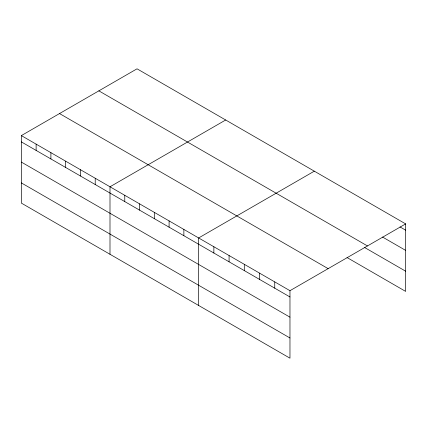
<?xml version="1.0" encoding="UTF-8"?>
<svg xmlns="http://www.w3.org/2000/svg" width="427" height="427" viewBox="0 0 427 427"><rect width="100%" height="100%" fill="white"/><g stroke="black" fill="none" stroke-linecap="round" stroke-linejoin="round"><path stroke-width="0.64" d="M347.018 257.545L405.65 291.401L405.65 223.897L137.03 68.816L21.35 135.599L21.35 203.103L289.97 358.184L289.97 290.686L21.35 135.599M225.675 119.992L109.995 186.78L109.995 254.278M314.32 171.168L198.64 237.956L198.64 305.454M289.97 290.686L405.65 223.897M400.014 226.929L405.65 230.185M382.533 237.038L405.65 250.382M98.856 90.855L367.476 245.941M364.493 247.436L405.65 271.198M59.524 113.561L328.144 268.647M21.35 141.887L289.97 296.968M21.35 162.084L289.97 317.17M21.35 182.9L289.97 337.987M274.748 281.9L274.748 288.182M259.525 273.109L259.525 279.391M244.303 264.324L244.303 270.606M229.08 255.533L229.08 261.815M213.863 246.747L213.863 253.03M183.866 229.427L183.866 235.709M169.092 220.898L169.092 227.18M154.318 212.368L154.318 218.651M139.544 203.839L139.544 210.121M124.769 195.31L124.769 201.592M95.221 178.251L95.221 184.533M80.447 169.722L80.447 176.004M65.673 161.192L65.673 167.475M50.898 152.663L50.898 158.945M36.124 144.134L36.124 150.416"/></g></svg>
